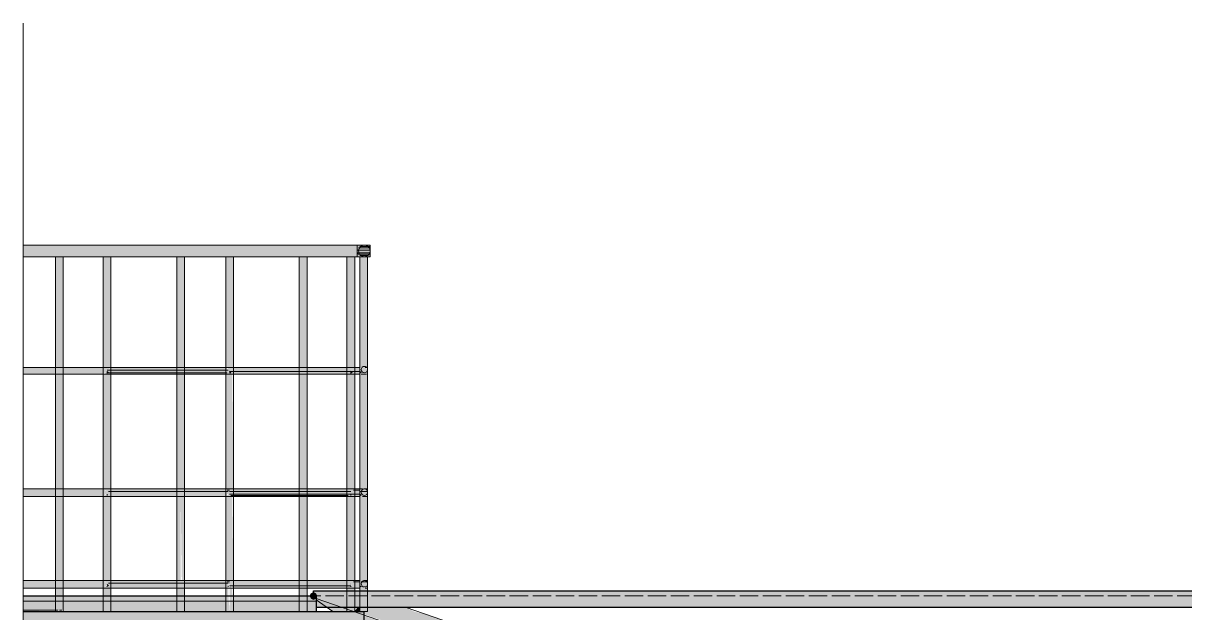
# Model space of a CAD drawing. Header units: millimetres. Extents: x -11345 to 411485, y -9810 to 73012.
# Drawn here: x 289930 to 293742, y 17879 to 19814 of the extents above; entities that cross this region are included whole.
import ezdxf

# ---------------------------------------------------------------- set-up
doc = ezdxf.new("R2010")
doc.units = ezdxf.units.MM
doc.linetypes.add('PDF_IMPORT', pattern=[1, 0.8, -0.2])
for name, color, linetype in [('PDF _Аннотация', 7, 'Continuous'), ('PDF _Линии', 7, 'Continuous'), ('PDF _Перекрытие', 7, 'Continuous'), ('PDF _Узлы', 7, 'Continuous')]:
    doc.layers.add(name, color=color, linetype=linetype)
doc.layers.add('PDF _Обобщенные модели', color=7, linetype='Continuous', true_color=0xb5bcbf)
doc.layers.add('PDF _Ограждение', color=7, linetype='Continuous', true_color=0x7f7f7f)

msp = doc.modelspace()

# ---------------------------------------------------------------- hatches: boundary and pattern name
at = {"layer": 'PDF _Линии', "transparency": 33554559}
msp.add_hatch(color=256, dxfattribs=at).paths.add_polyline_path([(290895.13189, 17934.16516), (290890.89885, 17942.63124), (290882.43278, 17946.86427), (290873.9667, 17942.63124), (290869.73366, 17934.16516), (290873.9667, 17925.69908), (290882.43278, 17921.46604), (290890.89885, 17925.69908)])
at = {"layer": 'PDF _Обобщенные модели', "true_color": 0xb7c0ca, "transparency": 33554559}
for points in [[(289929.99915, 17934.16516), (289929.99915, 17883.3687), (290035.82511, 17887.60174), (290035.82511, 17934.16516)], [(290061.22334, 17934.16516), (290061.22334, 17883.3687), (290192.44753, 17883.3687), (290192.44753, 17934.16516)], [(290217.84576, 17934.16516), (290217.84576, 17883.3687), (290433.73071, 17883.3687), (290433.73071, 17934.16516)], [(290459.12894, 17934.16516), (290459.12894, 17883.3687), (290594.58617, 17883.3687), (290594.58617, 17934.16516)], [(290619.9844, 17934.16516), (290619.9844, 17883.3687), (290835.86936, 17883.3687), (290835.86936, 17934.16516)], [(290890.89885, 17925.69908), (290979.79266, 17896.06781), (290992.49177, 17896.06781), (290992.49177, 17951.09731), (290882.43278, 17951.09731), (290882.43278, 17934.16516), (290861.26759, 17934.16516), (290861.26759, 17883.3687), (290890.89885, 17883.3687), (290890.89885, 17896.06781), (290928.9962, 17896.06781), (290899.36493, 17917.23301), (290895.13189, 17917.23301), (290890.89885, 17921.46604)], [(291017.89, 17951.09731), (291017.89, 17896.06781), (291034.82216, 17896.06781), (291034.82216, 17951.09731)], [(291060.22039, 17951.09731), (291060.22039, 17896.06781), (298611.9608, 17896.06781), (298611.9608, 17951.09731)]]:
    msp.add_hatch(color=9, dxfattribs=at).paths.add_polyline_path(points)
at = {"layer": 'PDF _Ограждение', "transparency": 33554559}
h = msp.add_hatch(color=256, dxfattribs=at)
h.paths.add_polyline_path([(290603.05225, 17942.63124), (290603.05225, 17968.02947), (290598.81921, 17965.91295), (290598.81921, 17968.02947), (290603.05225, 17968.02947), (290603.05225, 17972.2625), (290607.28528, 17972.2625), (290607.28528, 17883.3687), (290619.9844, 17883.3687), (290615.75136, 17959.56339), (290611.51832, 17963.79643), (290611.51832, 17965.91295), (290615.75136, 17963.79643), (290619.9844, 17959.56339), (290835.86936, 17959.56339), (290835.86936, 17883.3687), (290861.26759, 17883.3687), (290861.26759, 17959.56339), (290992.49177, 17959.56339), (290992.49177, 17963.79643), (290996.72481, 17963.79643), (290992.49177, 17959.56339), (290992.49177, 17883.3687), (291017.89, 17883.3687), (291017.89, 17959.56339), (291034.82216, 17959.56339), (291034.82216, 17883.3687), (291060.22039, 17883.3687), (291060.22039, 17968.02947), (291055.98735, 17965.91295), (291055.98735, 17968.02947), (291060.22039, 17968.02947), (291060.22039, 18268.57519), (291055.98735, 18264.34215), (291055.98735, 18268.57519), (291060.22039, 18268.57519), (291060.22039, 19047.45425), (291068.68646, 19047.45425), (291068.68646, 19085.55159), (289929.99915, 19085.55159), (289929.99915, 19047.45425), (290035.82511, 19047.45425), (290035.82511, 18683.41295), (289929.99915, 18683.41295), (289929.99915, 18662.24776), (290035.82511, 18662.24776), (290035.82511, 18285.50734), (289929.99915, 18285.50734), (289929.99915, 18260.10911), (290035.82511, 18260.10911), (290035.82511, 17984.96162), (289929.99915, 17984.96162), (289929.99915, 17959.56339), (290035.82511, 17959.56339), (290035.82511, 17883.3687), (290044.29118, 17887.60174), (290048.52422, 17887.60174), (290048.52422, 17883.3687), (290056.9903, 17887.60174), (290061.22334, 17887.60174), (290061.22334, 17959.56339), (290192.44753, 17959.56339), (290192.44753, 17883.3687), (290217.84576, 17883.3687), (290217.84576, 17959.56339), (290433.73071, 17959.56339), (290433.73071, 17883.3687), (290459.12894, 17883.3687), (290459.12894, 17959.56339), (290594.58617, 17959.56339), (290594.58617, 17883.3687), (290607.28528, 17883.3687)])
h.paths.add_polyline_path([(291005.19089, 17968.02947), (291005.19089, 17972.2625), (291009.42393, 17968.02947)], flags=0)
h.paths.add_polyline_path([(290861.26759, 17984.96162), (290861.26759, 18260.10911), (290992.49177, 18260.10911), (290992.49177, 17984.96162)], flags=0)
h.paths.add_polyline_path([(291034.82216, 17980.72858), (291043.28823, 17984.96162), (291039.0552, 17980.72858)], flags=0)
h.paths.add_polyline_path([(290196.68056, 18264.34215), (290200.9136, 18268.57519), (290205.14664, 18268.57519)], flags=0)
h.paths.add_polyline_path([(290598.81921, 18264.34215), (290598.81921, 18268.57519), (290603.05225, 18268.57519)], flags=0)
h.paths.add_polyline_path([(290996.72481, 18264.34215), (291000.95785, 18268.57519), (291005.19089, 18268.57519)], flags=0)
h.paths.add_polyline_path([(291017.89, 17984.96162), (291017.89, 18260.10911), (291034.82216, 18260.10911), (291034.82216, 17984.96162)], flags=0)
h.paths.add_polyline_path([(290205.14664, 18277.04127), (290196.68056, 18281.2743), (290200.9136, 18281.2743)], flags=0)
h.paths.add_polyline_path([(290217.84576, 18285.50734), (290217.84576, 18662.24776), (290433.73071, 18662.24776), (290433.73071, 18285.50734)], flags=0)
h.paths.add_polyline_path([(290061.22334, 18285.50734), (290061.22334, 18662.24776), (290192.44753, 18662.24776), (290196.68056, 18666.48079), (290200.9136, 18666.48079), (290196.68056, 18662.24776), (290192.44753, 18662.24776), (290192.44753, 18285.50734)], flags=0)
h.paths.add_polyline_path([(291017.89, 18285.50734), (291017.89, 18662.24776), (291034.82216, 18662.24776), (291034.82216, 18285.50734)], flags=0)
h.paths.add_polyline_path([(290835.86936, 18285.50734), (290619.9844, 18285.50734), (290615.75136, 18662.24776), (290835.86936, 18662.24776)], flags=0)
h.paths.add_polyline_path([(290598.81921, 18666.48079), (290603.05225, 18670.71383), (290598.81921, 18662.24776)], flags=0)
h.paths.add_polyline_path([(291009.42393, 18666.48079), (291005.19089, 18670.71383), (291009.42393, 18670.71383), (291011.54045, 18666.48079)], flags=0)
h.paths.add_polyline_path([(291034.82216, 18679.17991), (291039.0552, 18683.41295), (291039.0552, 18679.17991)], flags=0)
h.paths.add_polyline_path([(291058.10387, 18679.17991), (291055.98735, 18679.17991), (291055.98735, 18683.41295)], flags=0)
h.paths.add_polyline_path([(290603.05225, 18674.94687), (290598.81921, 18679.17991), (290598.81921, 18683.41295), (290603.05225, 18679.17991)], flags=0)
h.paths.add_polyline_path([(290992.49177, 18683.41295), (290861.26759, 18683.41295), (290861.26759, 19047.45425), (290992.49177, 19047.45425)], flags=0)
h.paths.add_polyline_path([(290835.86936, 18683.41295), (290619.9844, 18683.41295), (290619.9844, 19047.45425), (290835.86936, 19047.45425)], flags=0)
h.paths.add_polyline_path([(291034.82216, 18683.41295), (291017.89, 18683.41295), (291017.89, 19047.45425), (291034.82216, 19047.45425)], flags=0)
h.paths.add_polyline_path([(290594.58617, 18683.41295), (290459.12894, 18683.41295), (290459.12894, 19047.45425), (290594.58617, 19047.45425)], flags=0)
h.paths.add_polyline_path([(290433.73071, 18683.41295), (290217.84576, 18683.41295), (290217.84576, 19047.45425), (290433.73071, 19047.45425)], flags=0)
h.paths.add_polyline_path([(290192.44753, 18683.41295), (290061.22334, 18683.41295), (290061.22334, 19047.45425), (290192.44753, 19047.45425)], flags=0)
h.paths.add_polyline_path([(290213.61272, 18679.17991), (290209.37968, 18674.94687), (290213.61272, 18683.41295)], flags=0)
h.paths.add_polyline_path([(290992.49177, 18285.50734), (290861.26759, 18285.50734), (290861.26759, 18662.24776), (290992.49177, 18662.24776)], flags=0)
h.paths.add_polyline_path([(290459.12894, 18285.50734), (290459.12894, 18662.24776), (290594.58617, 18662.24776), (290594.58617, 18285.50734)], flags=0)
h.paths.add_polyline_path([(291034.82216, 18277.04127), (291034.82216, 18281.2743), (291043.28823, 18285.50734)], flags=0)
h.paths.add_polyline_path([(290835.86936, 18260.10911), (290835.86936, 17984.96162), (290619.9844, 17984.96162), (290615.75136, 18260.10911), (290611.51832, 18264.34215), (290615.75136, 18264.34215), (290615.75136, 18260.10911)], flags=0)
h.paths.add_polyline_path([(290594.58617, 17984.96162), (290459.12894, 17984.96162), (290459.12894, 18260.10911), (290594.58617, 18260.10911)], flags=0)
h.paths.add_polyline_path([(290446.42983, 17984.96162), (290446.42983, 18260.10911), (290450.66287, 17984.96162)], flags=0)
h.paths.add_polyline_path([(290433.73071, 17984.96162), (290217.84576, 17984.96162), (290217.84576, 18260.10911), (290433.73071, 18260.10911)], flags=0)
h.paths.add_polyline_path([(290061.22334, 17984.96162), (290061.22334, 18260.10911), (290192.44753, 18260.10911), (290192.44753, 17984.96162)], flags=0)
h.paths.add_polyline_path([(290205.14664, 17976.49554), (290196.68056, 17980.72858), (290200.9136, 17980.72858)], flags=0)
h.paths.add_polyline_path([(291051.75431, 17959.56339), (291047.52127, 17961.67991), (291051.75431, 17963.79643)], flags=0)
h.paths.add_polyline_path([(290196.68056, 17963.79643), (290200.9136, 17968.02947), (290205.14664, 17972.2625), (290205.14664, 17968.02947)], flags=0)
at = {"layer": 'PDF _Ограждение', "true_color": 0xb6c1cb, "transparency": 33554559}
for points in [[(290992.49177, 17891.83478), (290916.29708, 17917.23301), (290899.36493, 17925.69908), (290890.89885, 17925.69908), (290890.89885, 17921.46604), (290937.46228, 17891.83478), (290945.92835, 17883.3687), (290992.49177, 17883.3687)], [(291034.82216, 17896.06781), (291030.58912, 17896.06781), (291017.89, 17883.3687), (291034.82216, 17883.3687)]]:
    msp.add_hatch(color=9, dxfattribs=at).paths.add_polyline_path(points)
h = msp.add_hatch(color=9, dxfattribs=at)
h.paths.add_polyline_path([(296279.55667, 16063.16221), (295724.48292, 16254.74038), (291051.75431, 17870.66958), (291047.52127, 17874.90262), (291047.52127, 17870.66958), (292898.43688, 17230.12201), (291140.64812, 17836.80528), (291047.52127, 17870.66958), (291047.52127, 17853.73743), (291039.0552, 17853.73743), (291039.0552, 17836.80528), (296177.96375, 16063.16221), (296829.85166, 15838.81118), (296876.41508, 15826.11206), (296969.54192, 15826.11206), (296927.21154, 15838.81118), (296352.67421, 16037.49844)])
h.paths.add_polyline_path([(291187.21154, 17896.06781), (291060.22039, 17896.06781), (291060.22039, 17883.3687), (291047.52127, 17883.3687), (291047.52127, 17874.90262), (296969.54192, 15826.11206), (297172.72776, 15826.11206), (291246.47407, 17874.90262), (291212.60977, 17883.3687)])
at = {"layer": 'PDF _Перекрытие', "true_color": 0x787878, "transparency": 33554559}
msp.add_hatch(color=8, dxfattribs=at).paths.add_polyline_path([(291047.52127, 17883.3687), (289929.99915, 17883.3687), (289929.99915, 17853.73743), (291047.52127, 17853.73743)])

# ---------------------------------------------------------------- linework, layer by layer
at = {"layer": 'PDF _Аннотация', "lineweight": 20}
msp.add_lwpolyline([(289929.99915, 19513.08846), (289929.99915, 19813.63419)], dxfattribs=at)
at = {"layer": 'PDF _Линии', "lineweight": 30, "ltscale": 2.201258}
msp.add_lwpolyline([(289929.99915, 17934.16516), (290890.89885, 17934.16516)], dxfattribs=at)
at = {"layer": 'PDF _Линии', "lineweight": 30}
for points in [[(290882.43278, 17934.16516), (290882.43278, 17951.09731)], [(290890.89885, 17934.16516), (290890.89885, 17917.23301), (290890.89885, 17883.3687)]]:
    msp.add_lwpolyline(points, dxfattribs=at)
at = {"layer": 'PDF _Линии', "lineweight": 30, "ltscale": 75.520069}
for points in [[(290882.43278, 17951.09731), (316885.98735, 17951.09731)], [(316885.98735, 17896.06781), (290890.89885, 17896.06781)]]:
    msp.add_lwpolyline(points, dxfattribs=at)
at = {"layer": 'PDF _Линии', "lineweight": 30, "ltscale": 3.767537}
msp.add_lwpolyline([(289929.99915, 17883.3687), (291047.52127, 17883.3687), (291047.52127, 17853.73743)], dxfattribs=at)
at = {"layer": 'PDF _Обобщенные модели', "color": 7, "linetype": 'PDF_IMPORT', "lineweight": 18, "ltscale": 2.158926}
msp.add_lwpolyline([(290890.89885, 17917.23301), (289929.99915, 17917.23301)], dxfattribs=at)
at = {"layer": 'PDF _Обобщенные модели', "color": 7, "linetype": 'PDF_IMPORT', "lineweight": 18, "ltscale": 75.520069}
for points in [[(316885.98735, 17934.16516), (290882.43278, 17934.16516)], [(316885.98735, 17896.06781), (290890.89885, 17896.06781)]]:
    msp.add_lwpolyline(points, dxfattribs=at)
at = {"layer": 'PDF _Обобщенные модели', "color": 9, "lineweight": 0, "true_color": 0xb7c0ca}
for points in [[(290035.82511, 17887.60174), (289929.99915, 17887.60174), (290035.82511, 17887.60174)], [(290992.49177, 17896.06781), (290979.79266, 17896.06781), (290992.49177, 17896.06781)]]:
    msp.add_lwpolyline(points, dxfattribs=at)
at = {"layer": 'PDF _Ограждение', "color": 7, "lineweight": 9}
for points in [[(291047.52127, 17883.3687), (291060.22039, 17883.3687), (291060.22039, 19047.45425), (291068.68646, 19047.45425), (291068.68646, 19064.3864), (291068.68646, 19085.55159), (291026.35608, 19085.55159), (289929.99915, 19085.55159)], [(291026.35608, 19047.45425), (291026.35608, 19064.3864), (291026.35608, 19085.55159)], [(289929.99915, 19047.45425), (291026.35608, 19047.45425), (291034.82216, 19047.45425), (291060.22039, 19047.45425)], [(291030.58912, 17896.06781), (291017.89, 17883.3687), (291005.19089, 17883.3687), (290992.49177, 17883.3687), (290992.49177, 19047.45425), (291005.19089, 19047.45425), (291017.89, 19047.45425), (291017.89, 17883.3687)], [(289929.99915, 18662.24776), (291034.82216, 18662.24776), (291034.82216, 18674.94687), (291034.82216, 18683.41295), (289929.99915, 18683.41295)], [(289929.99915, 18260.10911), (291034.82216, 18260.10911), (291034.82216, 18272.80823), (291034.82216, 18285.50734), (289929.99915, 18285.50734)], [(289929.99915, 17959.56339), (291034.82216, 17959.56339), (291034.82216, 17972.2625), (291034.82216, 17984.96162), (289929.99915, 17984.96162)], [(290945.92835, 17883.3687), (290890.89885, 17921.46604)]]:
    msp.add_lwpolyline(points, dxfattribs=at)
at = {"layer": 'PDF _Ограждение', "lineweight": 0}
for points in [[(291068.68646, 19068.61944), (291026.35608, 19068.61944), (291068.68646, 19068.61944)], [(291068.68646, 19060.15336), (291026.35608, 19060.15336), (291068.68646, 19060.15336)], [(291030.58912, 19055.92032), (291026.35608, 19060.15336), (291030.58912, 19055.92032)], [(291064.45343, 19077.08551), (291030.58912, 19077.08551), (291064.45343, 19077.08551)], [(291060.22039, 19081.31855), (291034.82216, 19081.31855), (291060.22039, 19081.31855)], [(291055.98735, 19081.31855), (291039.0552, 19081.31855), (291055.98735, 19081.31855)], [(291051.75431, 19085.55159), (291043.28823, 19085.55159), (291051.75431, 19085.55159)], [(291068.68646, 19081.31855), (291055.98735, 19081.31855), (291068.68646, 19081.31855)], [(291068.68646, 19064.3864), (291068.68646, 19064.3864), (291068.68646, 19064.3864)], [(291026.35608, 19047.45425), (291026.35608, 19047.45425), (291026.35608, 19047.45425)], [(291026.35608, 19047.45425), (291026.35608, 19047.45425), (291026.35608, 19047.45425)], [(291064.45343, 19055.92032), (291030.58912, 19055.92032), (291064.45343, 19055.92032)], [(291060.22039, 19051.68728), (291034.82216, 19051.68728), (291060.22039, 19051.68728)], [(291055.98735, 19047.45425), (291039.0552, 19047.45425), (291055.98735, 19047.45425)], [(291051.75431, 19047.45425), (291043.28823, 19047.45425), (291051.75431, 19047.45425)], [(291068.68646, 19047.45425), (291051.75431, 19047.45425), (291068.68646, 19047.45425)], [(291068.68646, 19047.45425), (291055.98735, 19047.45425), (291068.68646, 19047.45425)], [(291034.82216, 18683.41295), (291017.89, 18683.41295), (291034.82216, 18683.41295)], [(291060.22039, 18683.41295), (291051.75431, 18683.41295), (291060.22039, 18683.41295)], [(289929.99915, 18662.24776), (289929.99915, 18662.24776), (289929.99915, 18662.24776)], [(289929.99915, 18662.24776), (289929.99915, 18662.24776), (289929.99915, 18662.24776)], [(290209.37968, 18674.94687), (290205.14664, 18674.94687), (290209.37968, 18674.94687)], [(290209.37968, 18666.48079), (290205.14664, 18670.71383), (290209.37968, 18666.48079)], [(290205.14664, 18662.24776), (290205.14664, 18670.71383), (290205.14664, 18662.24776)], [(290603.05225, 18674.94687), (290209.37968, 18674.94687), (290603.05225, 18674.94687)], [(290598.81921, 18666.48079), (290209.37968, 18666.48079), (290598.81921, 18666.48079)], [(290607.28528, 18674.94687), (290607.28528, 18674.94687), (290607.28528, 18674.94687)], [(290607.28528, 18674.94687), (290607.28528, 18674.94687), (290607.28528, 18674.94687)], [(290607.28528, 18674.94687), (290607.28528, 18674.94687), (290607.28528, 18674.94687)], [(291005.19089, 18670.71383), (290607.28528, 18670.71383), (291005.19089, 18670.71383)], [(290611.51832, 18666.48079), (290607.28528, 18670.71383), (290611.51832, 18666.48079)], [(290611.51832, 18666.48079), (290607.28528, 18666.48079), (290611.51832, 18666.48079)], [(290992.49177, 18662.24776), (290615.75136, 18662.24776), (290992.49177, 18662.24776)], [(291005.19089, 18674.94687), (291005.19089, 18674.94687), (291005.19089, 18674.94687)], [(291005.19089, 18674.94687), (291005.19089, 18674.94687), (291005.19089, 18674.94687)], [(291005.19089, 18674.94687), (291005.19089, 18674.94687), (291005.19089, 18674.94687)], [(291034.82216, 18670.71383), (291005.19089, 18670.71383), (291034.82216, 18670.71383)], [(291009.42393, 18666.48079), (291005.19089, 18670.71383), (291009.42393, 18666.48079)], [(291005.19089, 18662.24776), (291005.19089, 18670.71383), (291005.19089, 18662.24776)], [(291034.82216, 18662.24776), (291013.65697, 18662.24776), (291034.82216, 18662.24776)], [(291039.0552, 18666.48079), (291034.82216, 18670.71383), (291039.0552, 18666.48079)], [(291055.98735, 18662.24776), (291039.0552, 18662.24776), (291055.98735, 18662.24776)], [(291060.22039, 18662.24776), (291060.22039, 18666.48079), (291060.22039, 18662.24776)], [(289929.99915, 18260.10911), (289929.99915, 18260.10911), (289929.99915, 18260.10911)], [(289929.99915, 18260.10911), (289929.99915, 18260.10911), (289929.99915, 18260.10911)], [(290205.14664, 18264.34215), (290205.14664, 18268.57519), (290205.14664, 18264.34215)], [(290603.05225, 18277.04127), (290209.37968, 18277.04127), (290603.05225, 18277.04127)], [(290607.28528, 18281.2743), (290598.81921, 18281.2743), (290607.28528, 18281.2743)], [(291005.19089, 18277.04127), (290607.28528, 18277.04127), (291005.19089, 18277.04127)], [(290607.28528, 18277.04127), (290607.28528, 18277.04127), (290607.28528, 18277.04127)], [(290607.28528, 18277.04127), (290607.28528, 18277.04127), (290607.28528, 18277.04127)], [(291005.19089, 18268.57519), (290607.28528, 18268.57519), (291005.19089, 18268.57519)], [(290996.72481, 18264.34215), (290611.51832, 18264.34215), (290996.72481, 18264.34215)], [(290992.49177, 18285.50734), (290619.9844, 18285.50734), (290992.49177, 18285.50734)], [(291005.19089, 18277.04127), (291005.19089, 18277.04127), (291005.19089, 18277.04127)], [(291005.19089, 18277.04127), (291005.19089, 18277.04127), (291005.19089, 18277.04127)], [(291034.82216, 18268.57519), (291005.19089, 18268.57519), (291034.82216, 18268.57519)], [(291005.19089, 18264.34215), (291005.19089, 18268.57519), (291005.19089, 18264.34215)], [(291034.82216, 18281.2743), (291013.65697, 18281.2743), (291034.82216, 18281.2743)], [(291043.28823, 18285.50734), (291034.82216, 18285.50734), (291043.28823, 18285.50734)], [(291060.22039, 18277.04127), (291034.82216, 18277.04127), (291060.22039, 18277.04127)], [(291034.82216, 18268.57519), (291034.82216, 18268.57519), (291034.82216, 18268.57519)], [(291034.82216, 18268.57519), (291034.82216, 18268.57519), (291034.82216, 18268.57519)], [(291039.0552, 18264.34215), (291034.82216, 18268.57519), (291039.0552, 18264.34215)], [(291051.75431, 18260.10911), (291043.28823, 18260.10911), (291051.75431, 18260.10911)], [(291060.22039, 18285.50734), (291047.52127, 18285.50734), (291060.22039, 18285.50734)], [(291060.22039, 18260.10911), (291051.75431, 18260.10911), (291060.22039, 18260.10911)], [(291060.22039, 18277.04127), (291060.22039, 18277.04127), (291060.22039, 18277.04127)], [(291060.22039, 18277.04127), (291060.22039, 18277.04127), (291060.22039, 18277.04127)], [(291060.22039, 18268.57519), (291060.22039, 18268.57519), (291060.22039, 18268.57519)], [(291060.22039, 18268.57519), (291060.22039, 18268.57519), (291060.22039, 18268.57519)], [(291060.22039, 18260.10911), (291060.22039, 18268.57519), (291060.22039, 18260.10911)], [(289929.99915, 17959.56339), (289929.99915, 17959.56339), (289929.99915, 17959.56339)], [(289929.99915, 17959.56339), (289929.99915, 17959.56339), (289929.99915, 17959.56339)], [(290209.37968, 17968.02947), (290205.14664, 17972.2625), (290209.37968, 17968.02947)], [(290205.14664, 17972.2625), (290205.14664, 17972.2625), (290205.14664, 17972.2625)], [(290205.14664, 17963.79643), (290205.14664, 17968.02947), (290205.14664, 17963.79643)], [(290603.05225, 17976.49554), (290209.37968, 17976.49554), (290603.05225, 17976.49554)], [(290607.28528, 17980.72858), (290598.81921, 17980.72858), (290607.28528, 17980.72858)], [(290603.05225, 17963.79643), (290603.05225, 17968.02947), (290603.05225, 17963.79643)], [(290607.28528, 17976.49554), (290607.28528, 17976.49554), (290607.28528, 17976.49554)], [(290607.28528, 17976.49554), (290607.28528, 17976.49554), (290607.28528, 17976.49554)], [(291005.19089, 17968.02947), (290607.28528, 17968.02947), (291005.19089, 17968.02947)], [(290992.49177, 17984.96162), (290619.9844, 17984.96162), (290992.49177, 17984.96162)], [(291005.19089, 17976.49554), (291005.19089, 17976.49554), (291005.19089, 17976.49554)], [(291005.19089, 17976.49554), (291005.19089, 17976.49554), (291005.19089, 17976.49554)], [(291005.19089, 17972.2625), (291005.19089, 17972.2625), (291005.19089, 17972.2625)], [(291005.19089, 17963.79643), (291005.19089, 17968.02947), (291005.19089, 17963.79643)], [(291034.82216, 17980.72858), (291013.65697, 17980.72858), (291034.82216, 17980.72858)], [(291034.82216, 17968.02947), (291034.82216, 17968.02947), (291034.82216, 17968.02947)], [(291034.82216, 17968.02947), (291034.82216, 17968.02947), (291034.82216, 17968.02947)], [(291039.0552, 17963.79643), (291034.82216, 17968.02947), (291039.0552, 17963.79643)], [(291034.82216, 17959.56339), (291034.82216, 17959.56339), (291034.82216, 17959.56339)], [(291034.82216, 17959.56339), (291034.82216, 17959.56339), (291034.82216, 17959.56339)], [(291060.22039, 17980.72858), (291039.0552, 17980.72858), (291060.22039, 17980.72858)], [(291060.22039, 17984.96162), (291047.52127, 17984.96162), (291060.22039, 17984.96162)], [(291060.22039, 17959.56339), (291051.75431, 17959.56339), (291060.22039, 17959.56339)], [(291060.22039, 17968.02947), (291060.22039, 17968.02947), (291060.22039, 17968.02947)], [(291060.22039, 17968.02947), (291060.22039, 17968.02947), (291060.22039, 17968.02947)], [(291060.22039, 17963.79643), (291060.22039, 17968.02947), (291060.22039, 17963.79643)], [(290044.29118, 17887.60174), (290035.82511, 17887.60174), (290044.29118, 17887.60174)], [(290056.9903, 17887.60174), (290048.52422, 17887.60174), (290056.9903, 17887.60174)]]:
    msp.add_lwpolyline(points, dxfattribs=at)
for points in [[(291026.35608, 19064.3864), (291026.35608, 19064.3864), (291026.35608, 19064.3864)], [(291026.35608, 19060.15336), (291026.35608, 19060.15336), (291026.35608, 19060.15336)], [(291026.35608, 19047.45425), (291026.35608, 19047.45425), (291026.35608, 19047.45425)], [(291026.35608, 19047.45425), (291026.35608, 19047.45425), (291026.35608, 19047.45425)], [(291047.52127, 19047.45425), (291047.52127, 19047.45425), (291047.52127, 19047.45425)], [(291047.52127, 19047.45425), (291047.52127, 19047.45425), (291047.52127, 19047.45425)], [(289929.99915, 18662.24776), (289929.99915, 18662.24776), (289929.99915, 18662.24776)], [(290205.14664, 18674.94687), (290205.14664, 18674.94687), (290205.14664, 18674.94687)], [(290205.14664, 18670.71383), (290205.14664, 18670.71383), (290205.14664, 18670.71383)], [(290217.84576, 18662.24776), (290217.84576, 18662.24776), (290217.84576, 18662.24776)], [(290217.84576, 18662.24776), (290217.84576, 18662.24776), (290217.84576, 18662.24776)], [(291005.19089, 18674.94687), (291005.19089, 18674.94687), (291005.19089, 18674.94687)], [(289929.99915, 18260.10911), (289929.99915, 18260.10911), (289929.99915, 18260.10911)], [(290205.14664, 18268.57519), (290205.14664, 18268.57519), (290205.14664, 18268.57519)], [(290217.84576, 18260.10911), (290217.84576, 18260.10911), (290217.84576, 18260.10911)], [(290217.84576, 18260.10911), (290217.84576, 18260.10911), (290217.84576, 18260.10911)], [(290619.9844, 18260.10911), (290619.9844, 18260.10911), (290619.9844, 18260.10911)], [(289929.99915, 17959.56339), (289929.99915, 17959.56339), (289929.99915, 17959.56339)], [(290205.14664, 17972.2625), (290205.14664, 17972.2625), (290205.14664, 17972.2625)], [(290217.84576, 17959.56339), (290217.84576, 17959.56339), (290217.84576, 17959.56339)], [(290217.84576, 17959.56339), (290217.84576, 17959.56339), (290217.84576, 17959.56339)]]:
    msp.add_lwpolyline(points, close=True, dxfattribs=at)
at = {"layer": 'PDF _Ограждение', "color": 7, "lineweight": 9, "ltscale": 3.767537}
for points in [[(290035.82511, 19047.45425), (290035.82511, 17883.3687)], [(290061.22334, 17883.3687), (290061.22334, 19047.45425)], [(290433.73071, 19047.45425), (290433.73071, 17883.3687)], [(290459.12894, 17883.3687), (290459.12894, 19047.45425)], [(290835.86936, 19047.45425), (290835.86936, 17883.3687)], [(290861.26759, 17883.3687), (290861.26759, 19047.45425)], [(291034.82216, 19047.45425), (291034.82216, 17883.3687)]]:
    msp.add_lwpolyline(points, dxfattribs=at)
at = {"layer": 'PDF _Ограждение', "color": 7, "lineweight": 9}
for points in [[(290217.84576, 19047.45425), (290205.14664, 19047.45425), (290192.44753, 19047.45425), (290192.44753, 17883.3687), (290205.14664, 17883.3687), (290217.84576, 17883.3687)], [(290619.9844, 19047.45425), (290607.28528, 19047.45425), (290594.58617, 19047.45425), (290594.58617, 17883.3687), (290607.28528, 17883.3687), (290619.9844, 17883.3687)]]:
    msp.add_lwpolyline(points, close=True, dxfattribs=at)
at = {"layer": 'PDF _Ограждение', "color": 7, "lineweight": 9, "ltscale": 62.666293}
msp.add_lwpolyline([(290890.89885, 17925.69908), (298442.63927, 15313.91442)], close=True, dxfattribs=at)
at = {"layer": 'PDF _Ограждение', "color": 7, "lineweight": 9, "ltscale": 63.335577}
msp.add_lwpolyline([(298641.59207, 15318.14746), (291187.21154, 17896.06781)], dxfattribs=at)
at = {"layer": 'PDF _Ограждение', "color": 7, "lineweight": 9}
for centre, radius in [((291049.63774, 19066.50287), 19.04862), ((291049.63732, 18677.06292), 10.58213), ((291049.63732, 18274.92428), 10.58213), ((291049.63732, 17974.37856), 10.58213)]:
    msp.add_circle(centre, radius, dxfattribs=at)
at = {"layer": 'PDF _Узлы', "lineweight": 18}
msp.add_lwpolyline([(289929.99915, 19513.08846), (289929.99915, 8922.02652)], dxfattribs=at)

doc.saveas('drawing.dxf')
